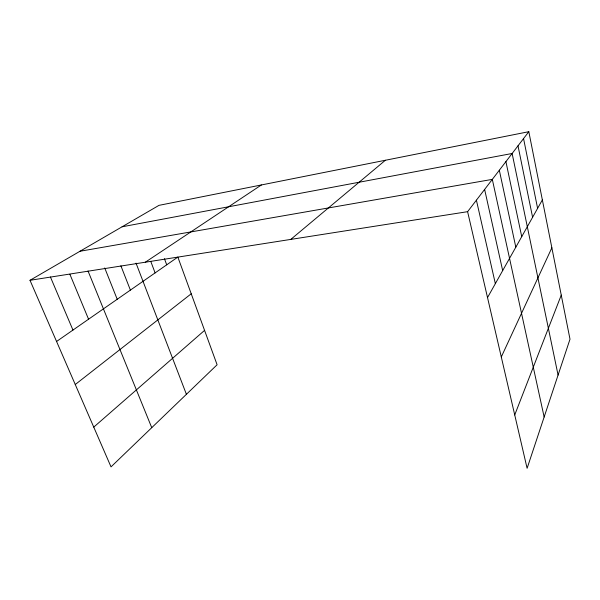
<?xml version="1.0" encoding="UTF-8"?>
<svg xmlns="http://www.w3.org/2000/svg" width="600" height="600" viewBox="0 0 600 600"><rect width="100%" height="100%" fill="white"/><g stroke="black" fill="none" stroke-linecap="round" stroke-linejoin="round"><path stroke-width="0.9" d="M514.732 414.945L561.255 295.11M501.293 356.978L551.857 247.8M487.522 297.585L542.355 199.913M467.603 211.68L528.817 131.692L570 339.188L527.107 468.308L467.603 211.68L30 280.298L111.023 466.875L217.103 364.763L177.847 257.077L56.565 341.475M93.758 427.118L204.57 330.375M290.798 239.4L385.38 160.26M75.262 384.518L191.227 293.782M145.32 262.215L261.39 184.958M30 280.298L158.993 205.35L528.817 131.692M122.078 226.8L512.13 153.488L558.075 375.075M79.995 251.25L492.315 179.377L544.148 417.007M50.415 276.975L72.96 330.075M69.892 274.282L88.56 319.215M88.043 271.028L151.748 427.673M104.722 267.952L117.21 299.272M120.892 265.815L130.395 290.1M136.035 263.145L186.405 394.312M150.877 261.668L155.108 272.903M164.438 258.69L166.71 264.825M476.408 200.175L495.345 283.642M484.627 189.428L502.673 270.593M499.32 170.227L515.812 247.185M505.912 161.61L521.73 236.655M518.002 145.822L532.597 217.29M523.553 138.562L537.607 208.373"/></g></svg>
